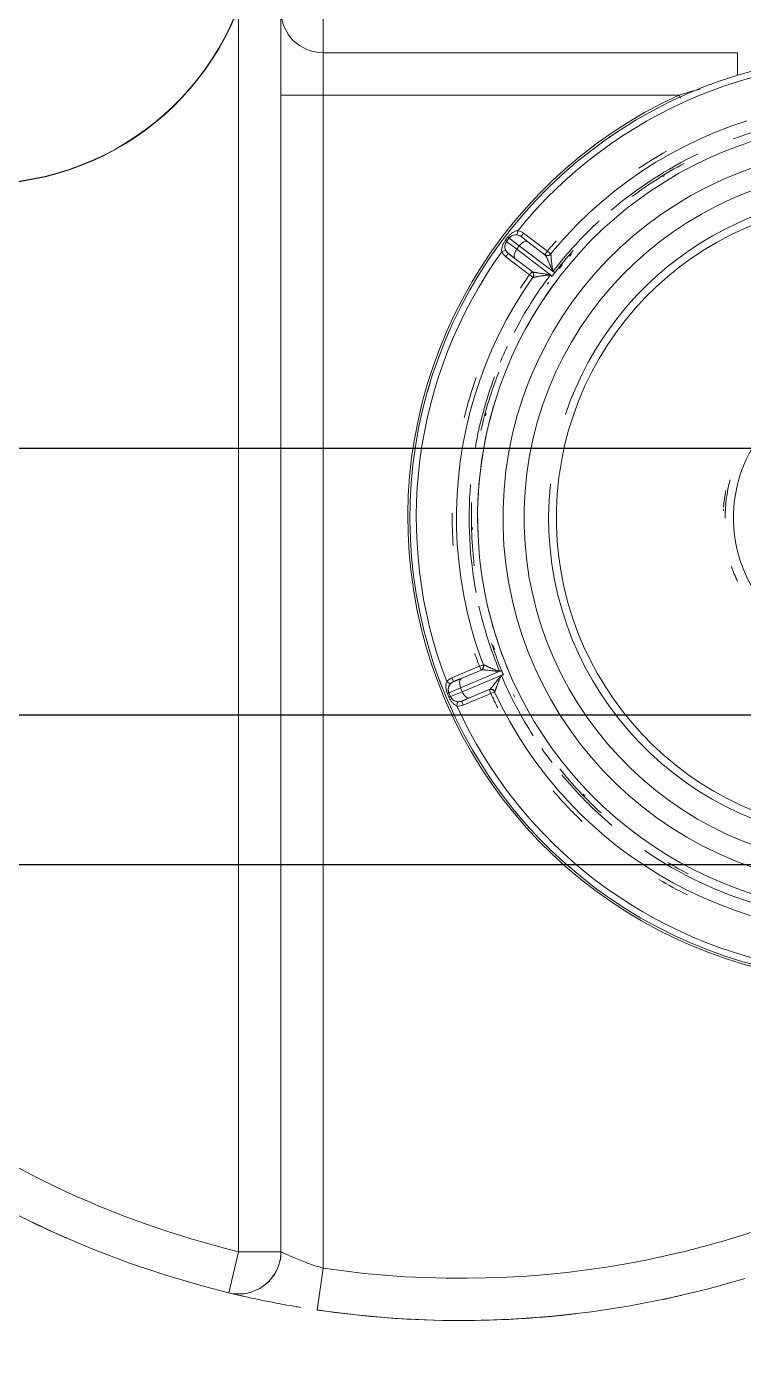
# Model space of a CAD drawing. Header units: millimetres. Extents: x -5247 to 64230, y -16204 to 29599.
# Drawn here: x 3920.4 to 4089.9, y 25036 to 25350.9 of the extents above; entities that cross this region are included whole.
import ezdxf

# ---------------------------------------------------------------- set-up
doc = ezdxf.new("R2010")
doc.units = ezdxf.units.MM
doc.layers.add('G-IMPT', color=7, linetype='Continuous', lineweight=18, transparency=0.75)
for name, color, linetype, lineweight in [('M-EQPM', 50, 'Continuous', 20), ('Вспомогательный трубопровод гипохлорита натрия', 211, 'Continuous', 30), ('Трубопровод товарного гипохлорита натрия', 10, 'Continuous', 30)]:
    doc.layers.add(name, color=color, linetype=linetype, lineweight=lineweight)
doc.layers.add('Проектируемое технолог. оборудование', color=3, linetype='Continuous')

# ---------------------------------------------------------------- blocks, each defined once
blk = doc.blocks.new('Емкость Анион ДК60К3 - Емкость Анион ДК60К360_iam-742888-План инженерных коммуникаций')
at = {"layer": 'G-IMPT'}
for p, q in [((-214.85, 52.75), (-224.57, 55.11)), ((-214.85, 52.75), (81.23, 52.75)), ((-214.85, 42.75), (-214.85, 52.75)), ((-214.85, 42.75), (217.58, 42.75)), ((217.58, 42.75), (-214.85, 42.75)), ((58.87, 32.75), (58.87, 42.75)), ((-218.75, 32.75), (-228.64, 34.21)), ((58.87, 32.75), (-218.75, 32.75)), ((58.87, -51.42), (58.87, 32.75)), ((68.87, 32.75), (58.87, 32.75)), ((68.87, -65.23), (68.87, 32.75)), ((68.87, 32.75), (68.87, -65.23)), ((68.87, 32.75), (78.87, 32.75)), ((-79.94, 3.54), (-80.56, 2.76)), ((-85.7, 1.13), (-84.71, 1.02)), ((-85.49, -0.36), (-84.56, 0.03)), ((-83.79, -1.82), (-84.56, 0.03)), ((-84.56, 0.03), (-84.36, -0.47)), ((-82.57, 3.03), (-83.49, 2.64)), ((-83.49, 2.64), (-82.57, 3.03)), ((-83.49, 2.64), (-82.33, -0.12)), ((-82.57, 3.03), (-81.41, 0.26)), ((-81.41, 0.26), (-82.33, -0.12)), ((-81.41, 0.26), (-77.32, -9.43)), ((-79.03, 2.34), (-79.95, 1.96)), ((-79.74, 1.46), (-79.95, 1.96)), ((-79.95, 1.96), (-79.18, 0.11)), ((-77.21, -4.58), (-79.18, 0.11)), ((-77.21, -4.58), (-79.18, 0.11)), ((-77.22, -4.56), (-79.18, 0.11)), ((-79.03, 2.34), (-76.3, -4.17)), ((-82.76, -6.87), (-85.49, -0.36)), ((-83.79, -1.82), (-81.83, -6.51)), ((-81.83, -6.51), (-83.79, -1.82)), ((-82.33, -0.12), (-78.26, -9.85)), ((-43.97, -2.54), (-43.48, -2.53)), ((-77.22, -4.56), (-76.3, -4.17)), ((-76.3, -4.17), (-75.95, -5.11)), ((-17.05, -5.61), (-16.45, -5.77)), ((-82.76, -6.87), (-81.84, -6.49)), ((-82.76, -6.87), (-82.34, -7.78)), ((-72.31, -7.78), (-71.42, -7.47)), ((-83.62, -12.56), (-83.01, -12.26)), ((-83.01, -12.26), (-83.62, -12.56)), ((-78.26, -9.85), (-77.82, -9.62)), ((16.32, -16.01), (20.6, -10.39)), ((20.18, -12.59), (17.1, -16.64)), ((17.1, -16.64), (20.18, -12.59)), ((20.18, -12.59), (21.39, -11)), ((20.6, -10.39), (21.39, -11)), ((21.39, -11), (21.07, -11.43)), ((21.78, -9.46), (22.18, -10.38)), ((24.2, -10.62), (22.38, -13.01)), ((24.99, -11.22), (23.18, -13.61)), ((24.99, -11.22), (24.2, -10.62)), ((24.2, -10.62), (24.99, -11.22)), ((22.38, -13.01), (15.99, -21.4)), ((16.79, -22), (23.18, -13.61)), ((21.08, -19.67), (24.16, -15.62)), ((24.16, -15.62), (21.08, -19.67)), ((26.17, -14.63), (21.89, -20.25)), ((23.18, -13.61), (22.38, -13.01)), ((25.37, -14.03), (24.16, -15.62)), ((25.05, -14.45), (25.37, -14.03)), ((26.17, -14.63), (25.37, -14.03)), ((26.75, -13.25), (25.76, -13.1)), ((16.32, -16.01), (15.74, -16.83)), ((16.32, -16.01), (17.12, -16.62)), ((14.48, -20.54), (14.09, -20.25)), ((15.99, -21.4), (16.42, -21.66)), ((21.09, -19.65), (21.89, -20.25)), ((21.89, -20.25), (21.26, -21.03)), ((17.81, -23.07), (18.74, -23.81)), ((20.75, -25.5), (21.3, -25.97)), ((21.3, -25.97), (20.75, -25.5)), ((-106.55, -28.7), (-107.02, -29.15)), ((39.76, -47.92), (39.5, -47.49)), ((58.15, -51.75), (58.87, -51.42)), ((67.08, -65.23), (63.56, -65.23)), ((68.87, -65.23), (67.08, -65.23))]:
    blk.add_line(p, q, dxfattribs=at)
at = {"layer": 'G-IMPT', "flags": 128}
for points in [[(-105.66, 206.61), (-111.61, 203.46), (-119.64, 198.78), (-127.49, 193.78), (-135.12, 188.47), (-142.54, 182.87), (-149.73, 176.96), (-156.67, 170.78), (-163.37, 164.32), (-169.79, 157.61), (-175.95, 150.64), (-181.82, 143.42), (-187.4, 135.98), (-192.68, 128.33), (-197.64, 120.46), (-202.29, 112.41), (-206.61, 104.18), (-210.6, 95.78), (-214.25, 87.22), (-217.56, 78.53), (-220.51, 69.71), (-223.11, 60.79), (-224.57, 55.11)], [(-224.57, 55.11), (-224.65, 54.72), (-224.73, 54.33), (-224.78, 53.93), (-224.82, 53.53), (-224.84, 53.13), (-224.85, 52.73), (-224.84, 52.33), (-224.82, 51.94), (-224.78, 51.54), (-224.72, 51.14), (-224.65, 50.75), (-224.56, 50.36), (-224.46, 49.97), (-224.34, 49.59), (-224.2, 49.21), (-224.05, 48.84), (-223.89, 48.48), (-223.71, 48.12), (-223.52, 47.77), (-223.31, 47.43), (-223.09, 47.09), (-222.86, 46.77), (-222.62, 46.45), (-222.36, 46.15), (-222.09, 45.85), (-221.8, 45.57), (-221.51, 45.29), (-221.21, 45.03), (-220.89, 44.79), (-220.57, 44.55), (-220.24, 44.33), (-219.9, 44.12), (-219.55, 43.92), (-219.19, 43.74), (-218.83, 43.58), (-218.46, 43.43), (-218.08, 43.29), (-217.7, 43.17), (-217.32, 43.06), (-216.93, 42.97), (-216.53, 42.89), (-216.14, 42.84), (-215.74, 42.79), (-215.34, 42.76), (-214.94, 42.75), (-214.85, 42.75)], [(-228.64, 34.21), (-229.81, 24.99), (-230.62, 15.72), (-231.05, 6.43), (-231.11, -2.86), (-230.8, -12.16), (-230.12, -21.43), (-229.07, -30.67), (-227.65, -39.86), (-225.86, -48.99), (-223.71, -58.04), (-221.2, -66.99)], [(64.78, -69.46), (63.59, -65.25), (62.22, -61.08), (60.69, -56.98), (59, -52.94), (57.15, -48.97), (55.14, -45.08), (52.98, -41.27), (50.66, -37.55), (48.2, -33.93), (45.6, -30.41), (42.86, -26.99), (39.98, -23.69), (36.98, -20.51), (33.84, -17.44), (30.59, -14.51), (27.23, -11.71), (23.75, -9.04), (20.17, -6.52), (16.49, -4.14), (12.73, -1.91), (8.87, 0.17), (4.93, 2.09), (0.92, 3.85), (-3.15, 5.45), (-7.29, 6.89), (-11.48, 8.16), (-15.72, 9.26), (-20, 10.19), (-24.31, 10.95), (-28.65, 11.54), (-33.01, 11.95), (-37.39, 12.19), (-41.77, 12.25), (-46.14, 12.14), (-50.51, 11.85), (-54.87, 11.39), (-59.2, 10.75), (-63.51, 9.94), (-67.78, 8.96), (-72, 7.81), (-76.18, 6.49), (-80.3, 5.01), (-84.36, 3.36), (-88.35, 1.55), (-92.26, -0.42), (-96.09, -2.54), (-99.83, -4.81), (-103.48, -7.23), (-107.03, -9.8), (-110.48, -12.5), (-113.81, -15.34), (-117.03, -18.32), (-120.12, -21.41), (-123.09, -24.63), (-125.93, -27.97), (-128.63, -31.41), (-131.2, -34.97), (-133.61, -38.62), (-135.89, -42.36), (-138, -46.2), (-139.97, -50.11), (-141.77, -54.1), (-143.42, -58.16), (-144.9, -62.28), (-146.22, -66.46), (-147.36, -70.69)], [(-81.54, 3.17), (-82.05, 3.17), (-82.57, 3.03)], [(-80.56, 2.76), (-81.03, 3.03), (-81.54, 3.17)], [(-84.56, 0.03), (-84.56, 0.02), (-84.56, 0.02), (-84.55, 0), (-84.54, -0.02), (-84.53, -0.05), (-84.52, -0.08), (-84.5, -0.12), (-84.48, -0.16), (-84.46, -0.21), (-84.44, -0.26), (-84.42, -0.32), (-84.39, -0.39), (-84.36, -0.46), (-84.33, -0.54), (-84.29, -0.62), (-84.26, -0.7), (-84.22, -0.79), (-84.18, -0.89), (-84.14, -0.99), (-84.09, -1.09), (-84.05, -1.2), (-84, -1.31), (-83.95, -1.43), (-83.9, -1.55), (-83.85, -1.67), (-83.8, -1.79), (-83.79, -1.82)], [(-79.18, 0.11), (-79.23, 0.24), (-79.28, 0.36), (-79.33, 0.48), (-79.38, 0.6), (-79.43, 0.71), (-79.47, 0.82), (-79.52, 0.92), (-79.56, 1.02), (-79.6, 1.12), (-79.64, 1.21), (-79.67, 1.3), (-79.71, 1.38), (-79.74, 1.46), (-79.77, 1.53), (-79.8, 1.59), (-79.82, 1.66), (-79.85, 1.71), (-79.87, 1.76), (-79.89, 1.81), (-79.9, 1.85), (-79.92, 1.88), (-79.93, 1.91), (-79.94, 1.93), (-79.95, 1.94), (-79.95, 1.95), (-79.95, 1.96)], [(15.74, -16.83), (12.48, -14.62), (9.13, -12.54), (5.71, -10.6), (2.2, -8.79), (-1.37, -7.13), (-5, -5.61), (-8.7, -4.24), (-12.44, -3.02), (-16.23, -1.95), (-20.06, -1.03), (-23.93, -0.26), (-27.82, 0.35), (-31.73, 0.8), (-35.66, 1.1), (-39.6, 1.24), (-43.54, 1.22), (-47.47, 1.05), (-51.4, 0.72), (-55.31, 0.23), (-59.2, -0.42), (-63.05, -1.22), (-66.88, -2.17), (-70.66, -3.28), (-74.39, -4.53), (-75.95, -5.11)], [(47.83, -68.47), (46.61, -64.94), (45.24, -61.45), (43.74, -58.03), (42.11, -54.67), (40.34, -51.37), (38.44, -48.15), (36.41, -45.01), (34.26, -41.95), (31.99, -38.98), (29.6, -36.1), (27.1, -33.32), (24.49, -30.64), (21.77, -28.07), (18.95, -25.61), (16.04, -23.27), (13.04, -21.04), (9.95, -18.93), (6.77, -16.95), (3.52, -15.1), (0.2, -13.38), (-3.18, -11.8), (-6.63, -10.35), (-10.13, -9.04), (-13.69, -7.87), (-17.28, -6.84), (-20.92, -5.96), (-24.58, -5.22), (-28.28, -4.64), (-31.99, -4.2), (-35.72, -3.9), (-39.45, -3.76), (-43.19, -3.77), (-46.93, -3.93), (-50.66, -4.23), (-54.37, -4.69), (-58.06, -5.29), (-61.72, -6.04), (-65.36, -6.94), (-68.95, -7.98), (-72.49, -9.16), (-75.99, -10.49), (-79.43, -11.95), (-82.81, -13.55), (-86.13, -15.29), (-89.37, -17.15), (-92.53, -19.14), (-95.62, -21.26), (-98.61, -23.5), (-101.51, -25.86), (-104.32, -28.33), (-107.03, -30.91), (-109.63, -33.6), (-112.12, -36.39), (-114.49, -39.28), (-116.75, -42.26), (-118.89, -45.33), (-120.91, -48.48), (-122.79, -51.71), (-124.55, -55.01), (-126.17, -58.38), (-127.66, -61.81), (-129, -65.3), (-130.21, -68.84)], [(-77.22, -4.56), (-77.21, -4.59), (-77.19, -4.63), (-77.17, -4.66), (-77.15, -4.7), (-77.13, -4.73), (-77.11, -4.76), (-77.08, -4.8), (-77.06, -4.83), (-77.03, -4.86), (-77, -4.88), (-76.97, -4.91), (-76.94, -4.94), (-76.91, -4.96), (-76.88, -4.99), (-76.85, -5.01), (-76.81, -5.03), (-76.78, -5.05), (-76.74, -5.07), (-76.7, -5.09), (-76.67, -5.1), (-76.63, -5.11), (-76.59, -5.13), (-76.55, -5.14), (-76.51, -5.15), (-76.48, -5.15), (-76.44, -5.16), (-76.4, -5.17), (-76.36, -5.17), (-76.32, -5.17), (-76.28, -5.17), (-76.24, -5.17), (-76.2, -5.16), (-76.16, -5.16), (-76.12, -5.15), (-76.08, -5.14)], [(-77.22, -4.57), (-77.13, -4.72), (-77.03, -4.85), (-76.92, -4.95), (-76.69, -5.09), (-76.5, -5.15), (-76.35, -5.17), (-76.13, -5.15), (-75.95, -5.11)], [(-76.04, -5.13), (-76, -5.12), (-75.96, -5.11), (-75.95, -5.11)], [(-82.34, -7.78), (-85.89, -9.5), (-89.36, -11.36), (-92.75, -13.36), (-96.07, -15.49), (-99.29, -17.75), (-102.43, -20.14), (-105.46, -22.65), (-108.39, -25.29), (-111.22, -28.03), (-113.93, -30.89), (-116.52, -33.85), (-119, -36.92), (-121.35, -40.08), (-123.57, -43.34), (-125.66, -46.68), (-127.61, -50.1), (-129.43, -53.59), (-131.11, -57.16), (-132.64, -60.79), (-134.02, -64.48), (-135.26, -68.22)], [(-82.34, -7.78), (-82.19, -7.69), (-82.06, -7.59), (-81.96, -7.47), (-81.83, -7.24), (-81.78, -7.04), (-81.76, -6.89), (-81.78, -6.67), (-81.83, -6.5)], [(-82.34, -7.78), (-82.3, -7.76), (-82.27, -7.74), (-82.23, -7.72), (-82.2, -7.7), (-82.17, -7.68), (-82.14, -7.66), (-82.11, -7.63), (-82.08, -7.6), (-82.05, -7.58), (-82.02, -7.55), (-81.99, -7.52), (-81.97, -7.49), (-81.94, -7.45), (-81.92, -7.42), (-81.9, -7.39), (-81.88, -7.35), (-81.86, -7.32), (-81.85, -7.28), (-81.83, -7.24), (-81.82, -7.21), (-81.8, -7.17), (-81.79, -7.13), (-81.78, -7.09), (-81.77, -7.05), (-81.77, -7.01), (-81.76, -6.97), (-81.76, -6.93), (-81.76, -6.89), (-81.76, -6.85), (-81.76, -6.81), (-81.76, -6.77), (-81.77, -6.73)], [(-78.34, -9.84), (-78.44, -9.61), (-78.53, -9.38)], [(-77.48, -8.94), (-77.39, -9.17), (-77.29, -9.4)], [(-77.82, -9.62), (-78.06, -9.73), (-78.29, -9.85)], [(21.39, -11), (21.39, -11), (21.39, -11.01), (21.38, -11.02), (21.36, -11.04), (21.35, -11.06), (21.32, -11.09), (21.3, -11.12), (21.27, -11.16), (21.24, -11.2), (21.2, -11.25), (21.16, -11.3), (21.12, -11.36), (21.07, -11.42), (21.02, -11.48), (20.97, -11.55), (20.91, -11.63), (20.86, -11.71), (20.79, -11.79), (20.73, -11.87), (20.66, -11.96), (20.59, -12.06), (20.51, -12.15), (20.44, -12.25), (20.36, -12.36), (20.28, -12.46), (20.2, -12.57), (20.18, -12.59)], [(24.16, -15.62), (24.24, -15.51), (24.32, -15.4), (24.4, -15.3), (24.48, -15.2), (24.55, -15.1), (24.62, -15.01), (24.69, -14.92), (24.76, -14.83), (24.82, -14.75), (24.88, -14.67), (24.94, -14.6), (24.99, -14.53), (25.04, -14.46), (25.09, -14.4), (25.13, -14.34), (25.17, -14.29), (25.21, -14.24), (25.24, -14.2), (25.27, -14.16), (25.3, -14.12), (25.32, -14.1), (25.34, -14.07), (25.35, -14.05), (25.36, -14.04), (25.37, -14.03), (25.37, -14.03)], [(15.74, -16.83), (15.9, -16.91), (16.05, -16.97), (16.2, -17), (16.47, -17), (16.66, -16.95), (16.8, -16.89), (16.98, -16.76), (17.11, -16.63)], [(15.74, -16.83), (15.78, -16.85), (15.81, -16.87), (15.85, -16.89), (15.88, -16.91), (15.92, -16.93), (15.95, -16.94), (15.99, -16.96), (16.03, -16.97), (16.07, -16.98), (16.11, -16.99), (16.15, -17), (16.19, -17), (16.23, -17.01), (16.27, -17.01), (16.31, -17.01), (16.35, -17.01), (16.39, -17.01), (16.42, -17.01), (16.46, -17), (16.5, -16.99), (16.54, -16.99), (16.58, -16.98), (16.62, -16.97), (16.66, -16.95), (16.7, -16.94), (16.73, -16.92), (16.77, -16.91), (16.8, -16.89), (16.84, -16.87), (16.87, -16.85), (16.91, -16.82), (16.94, -16.8)], [(15.96, -21.32), (16.11, -21.12), (16.27, -20.92)], [(16.42, -21.66), (16.19, -21.51), (15.97, -21.37)], [(17.17, -21.61), (17.02, -21.81), (16.87, -22.01)], [(20.97, -19.85), (20.96, -19.89), (20.94, -19.93), (20.93, -19.97), (20.92, -20), (20.91, -20.04), (20.9, -20.08), (20.9, -20.12), (20.89, -20.16), (20.89, -20.2), (20.89, -20.24), (20.89, -20.28), (20.89, -20.32), (20.9, -20.36), (20.9, -20.4), (20.91, -20.44), (20.92, -20.48), (20.93, -20.52), (20.94, -20.56), (20.95, -20.59), (20.96, -20.63), (20.98, -20.67), (21, -20.7), (21.02, -20.74), (21.04, -20.77), (21.06, -20.81), (21.08, -20.84), (21.11, -20.87), (21.13, -20.9), (21.16, -20.93), (21.19, -20.96), (21.21, -20.99), (21.24, -21.02), (21.26, -21.03)], [(21.08, -19.66), (21, -19.81), (20.94, -19.96), (20.9, -20.11), (20.9, -20.37), (20.94, -20.57), (21, -20.71), (21.12, -20.89), (21.26, -21.03)], [(52.73, -67.38), (51.46, -63.65), (50.04, -59.98), (48.48, -56.36), (46.77, -52.81), (44.93, -49.33), (42.94, -45.93), (40.82, -42.61), (38.57, -39.37), (36.19, -36.23), (33.69, -33.19), (31.07, -30.25), (28.33, -27.41), (25.49, -24.69), (22.53, -22.09), (21.26, -21.03)]]:
    blk.add_lwpolyline(points, dxfattribs=at)
at = {"layer": 'G-IMPT'}
for centre, radius, start, end in [((1.37, 0.25), 222.5, 118.9142, 166.3521), ((1.37, 0.25), 232.5, 153.9827, 156.3547), ((1.37, 0.25), 232.5, 166.7048, 167.6321), ((-214.85, 52.75), 10, 166.3521, 270), ((78.87, 32.75), 10, 90, 180), ((1.37, 0.25), 232.5, 171.6009, 180), ((1.37, 0.25), 222.5, 171.6009, 249.4922), ((-41.13, -97.25), 110, 24.62, 248.1445), ((-41.13, -97.25), 108, 54.3719, 111.0571), ((-41.13, -97.25), 109.5, 73.0515, 74.2088), ((-81.8, 1.19), 2, 22.7145, 112.7145), ((-41.13, -97.25), 109.5, 110.6722, 111.7035), ((-81.8, 1.19), 3, 22.7145, 51.723), ((1.37, 0.25), 232.5, 180, 186.4131), ((1.37, 0.25), 232.5, 180, 186.7275), ((-41.13, -97.25), 108, 114.3719, 171.0571), ((-82.72, 0.8), 3, 173.706, 202.7145), ((-82.72, 0.8), 2, 112.7145, 202.7145), ((-82.72, 0.8), 2, 173.706, 202.7145), ((-81.8, 1.19), 2, 22.7145, 51.723), ((-41.13, -97.25), 99.5, 89.4151, 93.8243), ((-41.13, -97.25), 99.5, 108.8411, 110.6987), ((-41.13, -97.25), 95.5, 85.2767, 100.712), ((-41.13, -97.25), 94.97, 87.8499, 96.9028), ((-41.13, -97.25), 99.5, 70.5457, 76.2742), ((-41.13, -97.25), 95.5, 102.6812, 112.3735), ((-41.13, -97.25), 93.5, 102.7145, 112.7145), ((-76.3, -4.17), 1, 202.7145, 290.6987), ((-76.3, -4.17), 1, 202.7145, 290.6987), ((-41.13, -97.25), 93.5, 72.7145, 92.7145), ((-41.13, -97.25), 95.5, 69.5852, 79.93), ((-41.13, -97.25), 94.97, 68.7349, 77.4673), ((-41.13, -97.25), 94.75, 74.8975, 75.275), ((-41.13, -97.25), 95.5, 113.0555, 122.7184), ((-41.13, -97.25), 99.5, 114.7303, 116.9141), ((-82.76, -6.87), 1, 294.7303, 22.7145), ((-82.76, -6.87), 1, 294.7303, 21.1781), ((-41.13, -97.25), 94.97, 108.2588, 112.393), ((-41.13, -97.25), 95.5, 64.8923, 67.3707), ((-41.13, -97.25), 109.5, 53.7255, 54.7568), ((-41.13, -97.25), 87.5, 352.7145, 172.7145), ((-41.13, -97.25), 95.5, 53.0555, 62.7184), ((22.99, -12.21), 3, 113.706, 142.7145), ((22.99, -12.21), 2, 52.7145, 142.7145), ((22.99, -12.21), 2, 113.706, 142.7145), ((23.78, -12.82), 2, 322.7145, 52.7145), ((-41.13, -97.25), 82.5, 352.7145, 172.7145), ((-41.13, -97.25), 109.5, 129.7403, 131.0294), ((-41.13, -97.25), 93.5, 52.7145, 62.7145), ((-41.13, -97.25), 99.5, 54.7303, 56.9227), ((23.78, -12.82), 2, 322.7145, 351.723), ((23.78, -12.82), 3, 322.7145, 351.723), ((-41.13, -97.25), 108, 354.3719, 51.0571), ((16.32, -16.01), 1, 234.7303, 321.5409), ((16.32, -16.01), 1, 234.7303, 321.5409), ((-41.13, -97.25), 76.71, 84.0397, 172.7145), ((-41.13, -97.25), 99.5, 130.5457, 136.2742), ((-41.13, -97.25), 95.5, 124.8923, 127.3707), ((-41.13, -97.25), 94.97, 48.2588, 52.393), ((-41.13, -97.25), 95.5, 42.6812, 52.3735), ((21.89, -20.25), 1, 142.7145, 230.6987), ((21.89, -20.25), 1, 144.0882, 230.6987), ((-41.13, -97.25), 99.5, 48.8411, 50.6987), ((-41.13, -97.25), 74.88, 352.7145, 172.7145), ((-41.13, -97.25), 95.5, 129.5852, 139.6886), ((-41.13, -97.25), 94.97, 128.7349, 137.379), ((-41.13, -97.25), 76.71, 352.7145, 71.4645), ((-41.13, -97.25), 94.75, 50.8115, 51.5245), ((-41.13, -97.25), 109.5, 33.1649, 35.6543), ((-41.13, -97.25), 95.5, 25.656, 40.395), ((-41.13, -97.25), 94.97, 28.0429, 36.9028), ((-41.13, -97.25), 95.5, 145.5433, 163.7007), ((-41.13, -97.25), 99.5, 29.4151, 33.8243), ((-41.13, -97.25), 99.5, 149.4151, 153.8243), ((1.37, 0.25), 232.5, 191.8779, 192.9774), ((-41.13, -97.25), 94.97, 149.2476, 152.6073), ((-41.13, -97.25), 34.97, 75.1841, 90.2449), ((-41.13, -97.25), 35.41, 86.5948, 87.3936), ((-41.13, -97.25), 35.41, 82.7145, 85.9413), ((-41.13, -97.25), 35.41, 79.6126, 82.7145), ((-41.13, -97.25), 33, 352.7145, 172.7145), ((-41.13, -97.25), 35.41, 109.0505, 115.246), ((-41.13, -97.25), 95.5, 9.5852, 20.258)]:
    blk.add_arc(centre, radius, start, end, dxfattribs=at)
for centre, major_axis, ratio, start_param, end_param in [((-37.18, -106.7), (166.83, 69.83), 0.658782, 1.568047, 1.573546), ((-81.02, -0.66), (1.84, 0.77), 0.5, 0, 1.570796), ((-81.95, -1.05), (1.84, 0.77), 0.5, 1.570796, 3.141593), ((-73.6, -10.62), (-2.35, 5.52), 0.000001, 0, 0.045046), ((-80.06, -13.32), (-2.28, 5.54), 0.000002, 6.238139, 6.283185), ((-48.68, -111.47), (112.64, 47.15), 0.866025, 1.464504, 1.468621), ((21.77, -13.8), (-1.59, 1.21), 0.5, 4.712389, 6.283185), ((-47.34, -105.4), (-143.89, 109.56), 0.658782, 4.709639, 4.715139), ((22.57, -14.41), (-1.59, 1.21), 0.5, 3.141593, 4.712389), ((12.09, -21.58), (3.66, 4.75), 0.000002, 6.238139, 6.283185), ((-57.22, -97.82), (-97.16, 73.98), 0.866025, 4.606097, 4.610214), ((17.65, -25.82), (3.61, 4.79), 0.000001, 0, 0.045046)]:
    blk.add_ellipse(centre, major_axis=major_axis, ratio=ratio, start_param=start_param, end_param=end_param, dxfattribs=at)
for points, knots in [([(-228.04, 38.03), (-227.96, 38.51), (-227.59, 40.73), (-226.58, 46.24), (-225.4, 51.63), (-224.7, 54.59), (-224.57, 55.11), (-224.57, 55.11)], [-0.8798779, -0.8798779, -0.8798779, -0.8798779, -0.8333333, -0.6666667, -0.3333333, -0.1666667, 0, 0, 0, 0]), ([(-75.94, -5.13), (-75.94, -5.15), (-75.95, -5.19), (-75.98, -5.28), (-76.01, -5.36), (-76.05, -5.45), (-76.11, -5.56), (-76.17, -5.69), (-76.23, -5.82), (-76.3, -5.96), (-76.37, -6.11), (-76.45, -6.27), (-76.53, -6.44), (-76.61, -6.62), (-76.69, -6.8), (-76.77, -6.99), (-76.86, -7.19), (-76.94, -7.39), (-77.03, -7.59), (-77.12, -7.8), (-77.23, -8.09), (-77.35, -8.47), (-77.44, -8.78), (-77.48, -8.94)], [0, 0, 0, 0, 0.083333, 0.125, 0.166667, 0.208333, 0.25, 0.291667, 0.333333, 0.375, 0.416667, 0.458333, 0.5, 0.541667, 0.583333, 0.625, 0.666667, 0.708333, 0.75, 0.791667, 0.833333, 0.916667, 1, 1, 1, 1]), ([(-77.44, -7.79), (-77.41, -7.5), (-77.35, -6.95), (-77.28, -6.32), (-77.23, -5.85), (-77.19, -5.53), (-77.17, -5.23), (-77.15, -4.88), (-77.17, -4.68), (-77.21, -4.58)], [0, 0, 0, 0, 0.2, 0.4, 0.5, 0.6, 0.7, 0.8, 1, 1, 1, 1]), ([(-78.53, -9.38), (-78.68, -9.3), (-78.96, -9.14), (-79.32, -8.97), (-79.6, -8.84), (-79.81, -8.76), (-80.02, -8.67), (-80.22, -8.59), (-80.42, -8.52), (-80.61, -8.44), (-80.8, -8.37), (-80.98, -8.31), (-81.16, -8.25), (-81.33, -8.19), (-81.49, -8.13), (-81.63, -8.08), (-81.77, -8.03), (-81.9, -7.99), (-82.02, -7.95), (-82.12, -7.91), (-82.2, -7.88), (-82.28, -7.84), (-82.32, -7.82), (-82.33, -7.8)], [0, 0, 0, 0, 0.083333, 0.166667, 0.208333, 0.25, 0.291667, 0.333333, 0.375, 0.416667, 0.458333, 0.5, 0.541667, 0.583333, 0.625, 0.666667, 0.708333, 0.75, 0.791667, 0.833333, 0.875, 0.916667, 1, 1, 1, 1]), ([(-81.83, -6.51), (-81.77, -6.64), (-81.62, -6.8), (-81.36, -7.03), (-81.22, -7.15), (-81.06, -7.28), (-80.9, -7.41), (-80.72, -7.54), (-80.48, -7.73), (-80.04, -8.08), (-79.35, -8.62), (-78.79, -9.11), (-78.51, -9.37)], [0, 0, 0, 0, 0.2, 0.25, 0.3, 0.35, 0.4, 0.45, 0.5, 0.6, 0.8, 1, 1, 1, 1]), ([(-78.51, -9.37), (-78.5, -9.41), (-78.45, -9.51), (-78.37, -9.67), (-78.32, -9.78), (-78.29, -9.84)], [0, 0, 0, 0, 0.3, 0.6, 1, 1, 1, 1]), ([(-77.32, -9.43), (-77.35, -9.37), (-77.39, -9.25), (-77.45, -9.08), (-77.48, -8.99), (-77.5, -8.94)], [0, 0, 0, 0, 0.4, 0.7, 1, 1, 1, 1]), ([(16.27, -20.92), (16.26, -20.76), (16.25, -20.43), (16.23, -20.04), (16.2, -19.73), (16.16, -19.51), (16.13, -19.29), (16.1, -19.07), (16.07, -18.86), (16.03, -18.66), (16, -18.46), (15.97, -18.27), (15.93, -18.09), (15.9, -17.91), (15.87, -17.74), (15.84, -17.59), (15.81, -17.44), (15.78, -17.31), (15.76, -17.19), (15.74, -17.09), (15.73, -17), (15.72, -16.91), (15.72, -16.86), (15.73, -16.85)], [0, 0, 0, 0, 0.083333, 0.166667, 0.208333, 0.25, 0.291667, 0.333333, 0.375, 0.416667, 0.458333, 0.5, 0.541667, 0.583333, 0.625, 0.666667, 0.708333, 0.75, 0.791667, 0.833333, 0.875, 0.916667, 1, 1, 1, 1]), ([(17.1, -16.64), (17.01, -16.75), (16.95, -16.96), (16.89, -17.3), (16.85, -17.49), (16.82, -17.68), (16.79, -17.89), (16.76, -18.11), (16.71, -18.41), (16.63, -18.97), (16.51, -19.83), (16.37, -20.56), (16.28, -20.93)], [0, 0, 0, 0, 0.2, 0.25, 0.3, 0.35, 0.4, 0.45, 0.5, 0.6, 0.8, 1, 1, 1, 1]), ([(16.28, -20.93), (16.25, -20.97), (16.19, -21.06), (16.09, -21.2), (16.03, -21.31), (15.99, -21.36)], [0, 0, 0, 0, 0.3, 0.6, 1, 1, 1, 1]), ([(16.82, -22), (16.86, -21.95), (16.94, -21.85), (17.06, -21.72), (17.13, -21.64), (17.15, -21.6)], [0, 0, 0, 0, 0.4, 0.7, 1, 1, 1, 1]), ([(17.15, -21.6), (17.49, -21.42), (18.16, -21.08), (18.96, -20.74), (19.47, -20.51), (19.75, -20.39), (19.95, -20.3), (20.15, -20.22), (20.33, -20.13), (20.5, -20.05), (20.81, -19.9), (20.99, -19.78), (21.08, -19.67)], [0, 0, 0, 0, 0.2, 0.4, 0.5, 0.55, 0.6, 0.65, 0.7, 0.75, 0.8, 1, 1, 1, 1]), ([(21.24, -21.05), (21.23, -21.05), (21.18, -21.07), (21.09, -21.09), (21.01, -21.1), (20.9, -21.11), (20.78, -21.12), (20.64, -21.13), (20.5, -21.14), (20.34, -21.15), (20.17, -21.16), (19.99, -21.18), (19.81, -21.19), (19.62, -21.21), (19.42, -21.23), (19.21, -21.25), (19, -21.28), (18.78, -21.31), (18.56, -21.33), (18.33, -21.36), (18.03, -21.41), (17.64, -21.49), (17.33, -21.57), (17.17, -21.61)], [0, 0, 0, 0, 0.083333, 0.125, 0.166667, 0.208333, 0.25, 0.291667, 0.333333, 0.375, 0.416667, 0.458333, 0.5, 0.541667, 0.583333, 0.625, 0.666667, 0.708333, 0.75, 0.791667, 0.833333, 0.916667, 1, 1, 1, 1])]:
    blk.add_open_spline(points, degree=3, knots=knots, dxfattribs=at)
for points in [[(-218.75, 32.75), (-218.37, 34.03), (-217.53, 36.56), (-216.19, 39.89), (-215.13, 42.19), (-214.85, 42.75), (-214.85, 42.75)], [(-82.72, 3.4), (-82.52, 3.49), (-82.06, 3.64), (-81.34, 3.76), (-80.6, 3.75), (-80.15, 3.63), (-79.94, 3.54)], [(-82.72, 3.4), (-82.68, 3.29), (-82.64, 3.19), (-82.61, 3.13)], [(-85.7, 1.13), (-85.62, 1.34), (-85.39, 1.75), (-84.88, 2.28), (-84.28, 2.71), (-83.85, 2.93), (-83.64, 3.01)], [(-84.59, 1.49), (-84.65, 1.34), (-84.69, 1.18), (-84.71, 1.02)], [(-83.49, 2.64), (-83.66, 2.57), (-83.97, 2.39), (-84.22, 2.14), (-84.32, 2)], [(-83.64, 3.01), (-83.6, 2.9), (-83.56, 2.81), (-83.53, 2.75)], [(-77.21, -4.58), (-77.22, -4.57), (-77.22, -4.56), (-77.22, -4.56), (-77.22, -4.56)], [(-75.94, -5.13), (-76.16, -5.21), (-76.73, -5.22), (-77.12, -4.8), (-77.21, -4.58)], [(-82.33, -7.8), (-82.12, -7.71), (-81.71, -7.3), (-81.74, -6.73), (-81.83, -6.51)], [(-77.31, -9.44), (-77.4, -9.47), (-77.56, -9.53), (-77.73, -9.59), (-77.82, -9.62)], [(-77.5, -8.94), (-77.5, -8.75), (-77.49, -8.35), (-77.46, -7.97), (-77.44, -7.79)], [(21.78, -9.46), (22, -9.43), (22.47, -9.43), (23.19, -9.6), (23.86, -9.9), (24.26, -10.17), (24.44, -10.3)], [(22.65, -10.24), (22.49, -10.27), (22.33, -10.31), (22.18, -10.38)], [(24.2, -10.62), (24.05, -10.51), (23.74, -10.33), (23.39, -10.24), (23.22, -10.22)], [(24.44, -10.3), (24.37, -10.4), (24.31, -10.48), (24.26, -10.53)], [(25.63, -12.06), (25.57, -11.9), (25.39, -11.59), (25.14, -11.33), (24.99, -11.22)], [(25.23, -10.91), (25.16, -11), (25.1, -11.08), (25.06, -11.14)], [(25.23, -10.91), (25.41, -11.04), (25.77, -11.36), (26.24, -11.92), (26.6, -12.57), (26.73, -13.02), (26.75, -13.25)], [(25.76, -13.1), (25.78, -12.94), (25.79, -12.78), (25.77, -12.61)], [(15.73, -16.85), (15.92, -16.98), (16.48, -17.14), (16.96, -16.82), (17.1, -16.64)], [(16.82, -22.01), (16.75, -21.95), (16.62, -21.84), (16.48, -21.72), (16.42, -21.66)], [(21.24, -21.05), (21.06, -20.9), (20.76, -20.4), (20.94, -19.85), (21.08, -19.67)], [(58.87, -51.42), (59.37, -53.07), (59.84, -54.72), (60.29, -56.38)]]:
    blk.add_open_spline(points, degree=3, dxfattribs=at)
blk = doc.blocks.new('Емкость Анион ДК60К3 - ДК60К3-742889-План инженерных коммуникаций')
blk.add_blockref('Емкость Анион ДК60К3 - Емкость Анион ДК60К360_iam-742888-План инженерных коммуникаций', (0, 0))
blk = doc.blocks.new('Бочковый насос P310 DL-PVDF-R-HC - Бочковый насос P310 DL-PVDF-R-HC-818331-План инженерных коммуникаций')
at = {"layer": 'M-EQPM', "color": 200}
for p, q in [((-16.58, 15), (43.63, 15)), ((43.63, 15), (62.66, 15)), ((43.63, -15), (43.63, 15)), ((62.66, 15), (122.56, 15)), ((62.66, 15), (62.66, -15)), ((122.56, 15), (127.56, 15)), ((122.56, 15), (122.56, 10)), ((122.56, 10), (122.56, 15)), ((127.56, 15), (127.56, 9.66)), ((118.12, 10), (62.66, 10)), ((62.66, -10), (118.12, -10)), ((122.56, -10), (122.56, -15)), ((122.56, -15), (122.56, -10)), ((127.56, -9.66), (127.56, -15)), ((43.63, -15), (-16.58, -15)), ((62.66, -15), (43.63, -15)), ((122.56, -15), (62.66, -15)), ((127.56, -15), (122.56, -15))]:
    blk.add_line(p, q, dxfattribs=at)
at = {"layer": 'M-EQPM', "color": 200, "flags": 128}
for points in [[(125, 10), (124.99, 10), (124.96, 10), (124.92, 10), (124.86, 10), (124.78, 10), (124.68, 10), (124.57, 10), (124.44, 10), (124.29, 10), (124.13, 10), (123.95, 10), (123.76, 10), (123.55, 10), (123.32, 10), (123.08, 10), (122.82, 10), (122.55, 10), (122.27, 10), (121.97, 10), (121.66, 10), (121.34, 10), (121.01, 10), (120.66, 10), (120.31, 10), (119.94, 10), (119.57, 10), (119.18, 10), (118.79, 10), (118.39, 10), (118.12, 10)], [(118.12, -10), (118.53, -10), (118.92, -10), (119.31, -10), (119.69, -10), (120.06, -10), (120.43, -10), (120.78, -10), (121.12, -10), (121.45, -10), (121.77, -10), (122.07, -10), (122.36, -10), (122.64, -10), (122.91, -10), (123.16, -10), (123.4, -10), (123.62, -10), (123.82, -10), (124.01, -10), (124.19, -10), (124.35, -10), (124.49, -10), (124.61, -10), (124.72, -10), (124.81, -10), (124.88, -10), (124.94, -10), (124.98, -10), (125, -10), (125, -10)]]:
    blk.add_lwpolyline(points, dxfattribs=at)
at = {"layer": 'M-EQPM', "color": 200}
for centre, radius, start, end in [((0, 0), 65.02, 13.5631, 180), ((0.03, 0), 64.97, 13.5744, 180), ((0, 0), 65.02, 9.0135, 10.7611), ((0.03, 0), 64.97, 9.0211, 10.6606), ((0, 0), 65.02, 180, 346.4369), ((0.03, 0), 64.97, 180, 346.4256), ((-20, 0), 0.837, 0, 180), ((-20, 0), 0.837, 180, 360), ((0.03, 0), 64.97, 349.3394, 350.9789), ((0, 0), 65.02, 349.2389, 350.9865)]:
    blk.add_arc(centre, radius, start, end, dxfattribs=at)

msp = doc.modelspace()

# ---------------------------------------------------------------- linework, layer by layer
at = {"layer": 'Вспомогательный трубопровод гипохлорита натрия'}
msp.add_lwpolyline([(3753.599, 25188.086), (7430.389, 25188.086), (7430.389, 22925.163), (7493.389, 22925.163), (7493.389, 25251.086), (3753.599, 25251.086)], dxfattribs=at)
at = {"layer": 'Трубопровод товарного гипохлорита натрия'}
msp.add_lwpolyline([(6812.777, 24292.51), (6812.777, 25152.604), (3701.974, 25152.604), (3701.974, 24806.087)], dxfattribs=at)

# ---------------------------------------------------------------- block references
at = {"layer": 'Проектируемое технолог. оборудование'}
for name, p, rotation in [('Емкость Анион ДК60К3 - ДК60К3-742889-План инженерных коммуникаций', (4023.27, 25275.89), 90.00000000000001), ('Бочковый насос P310 DL-PVDF-R-HC - Бочковый насос P310 DL-PVDF-R-HC-818331-План инженерных коммуникаций', (3909.787, 25378.709), 89.99999999999986)]:
    msp.add_blockref(name, p, dxfattribs=dict(at, rotation=rotation))

doc.saveas('drawing.dxf')
